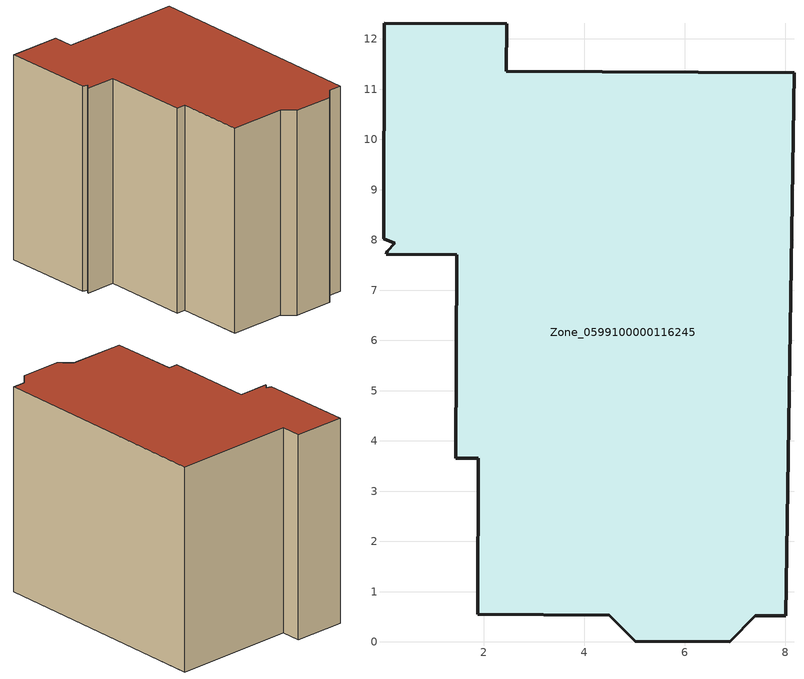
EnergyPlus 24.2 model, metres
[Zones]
Zone_0599100000116245
 floor ground (C_G): 0.23,7.93 0,8.02 0.02,12.32 2.45,12.31 2.45,11.36 8.17,11.33 8,0.52 7.4,0.52 6.89,0 5.01,0.01 4.49,0.53 1.87,0.55 1.88,3.66 1.44,3.66 1.46,7.71 0.06,7.72 0.08,7.77 z0
 wall outside (C_F): 5.01,0.01 6.89,0 7.4,0.52 8,0.52 8.17,11.33 2.45,11.36 2.45,12.31 0.02,12.32 0,8.02 0.23,7.93 0.08,7.77 0.06,7.72 1.46,7.71 1.44,3.66 1.88,3.66 1.87,0.55 4.49,0.53 5.01,0.01 z0:9.64
 roof outside (C_R): 0.23,7.93 0.08,7.77 0.06,7.72 1.46,7.71 1.44,3.66 1.88,3.66 1.87,0.55 4.49,0.53 5.01,0.01 6.89,0 7.4,0.52 8,0.52 8.17,11.33 2.45,11.36 2.45,12.31 0.02,12.32 0,8.02 z9.64
[BUILDING]
Pand.0599100000116245: North Axis=0; Terrain=City; Loads Convergence Tolerance Value=0.04; Temperature Convergence Tolerance Value=0.4; Solar Distribution=FullExterior; Maximum Number of Warmup Days=25; Minimum Number of Warmup Days=1
[Site:Location]
Rotterdam.The.Hague.AP_ZH_NLD Design_Conditions: Latitude=51.96; Longitude=4.45; Time Zone=1; Elevation=-4.5
[SITE:GROUNDTEMPERATURE:BUILDINGSURFACE]
18, 18, 18, 18, 18, 18, 18, 18, 18, 18, 18, 18
[MATERIAL] Thermal Absorptance=0.9; Solar Absorptance=0.7; Visible Absorptance=0.7
Name | Roughness | Thickness | Conductivity | Density | Specific Heat
G.TC.1946 | MediumSmooth | 0.15 | 1 | 540 | 1210
F.TC.1946 | Rough | 0.3 | 0.857143 | 1920 | 840
R.TC.1946 | MediumRough | 0.2 | 0.909091 | 1500 | 1000
[CONSTRUCTION]
C_G: G.TC.1946
C_F: F.TC.1946
C_R: R.TC.1946
[ZONE]
Zone_0599100000116245: Type=1; Multiplier=1; Ceiling Height=Autocalculate; Volume=Autocalculate; Floor Area=autocalculate; Part of Total Floor Area=Yes
[ZONEINFILTRATION:DESIGNFLOWRATE]
Infil_Zone_0599100000116245: Zone or ZoneList or Space or SpaceList=Zone_0599100000116245; Schedule=AlwaysOn; Design Flow Rate Calculation Method=Flow/Area; Flow Rate per Floor Area=0.003; Constant Term Coefficient=1; Temperature Term Coefficient=0; Velocity Term Coefficient=0; Velocity Squared Term Coefficient=0
[HVACTEMPLATE:ZONE:IDEALLOADSAIRSYSTEM]
Zone_0599100000116245: Maximum Heating Supply Air Temperature=50; Minimum Cooling Supply Air Temperature=13; Maximum Heating Supply Air Humidity Ratio=0.0156; Minimum Cooling Supply Air Humidity Ratio=0.0077; Heating Limit=NoLimit; Cooling Limit=NoLimit; Dehumidification Control Type=ConstantSensibleHeatRatio; Cooling Sensible Heat Ratio=0.7; Dehumidification Setpoint=60; Humidification Control Type=None; Humidification Setpoint=30; Outdoor Air Method=None; Outdoor Air Flow Rate per Person=0.00944; Outdoor Air Flow Rate per Zone Floor Area=0; Outdoor Air Flow Rate per Zone=0; Demand Controlled Ventilation Type=None; Outdoor Air Economizer Type=NoEconomizer; Heat Recovery Type=None; Sensible Heat Recovery Effectiveness=0.7; Latent Heat Recovery Effectiveness=0.65
[ZONECONTROL:THERMOSTAT]
ThermostatControl_Zone_0599100000116245: Zone or ZoneList=Zone_0599100000116245; Control Type Schedule=DualSetpointControlType; Control 1=Thermostat_Zone_0599100000116245; Temperature Difference Between Cutout And Setpoint=0
[THERMOSTATSETPOINT:DUALSETPOINT]
Thermostat_Zone_0599100000116245: Heating Setpoint Temperature Schedule=HeatingSetpoint_Zone_0599100000116245; Cooling Setpoint Temperature Schedule=CoolingSetpoint_Zone_0599100000116245
[SCHEDULE:COMPACT]
HeatingSetpoint_Zone_0599100000116245: Through: 12/31, For: AllDays, Until: 24:00, 21
CoolingSetpoint_Zone_0599100000116245: Through: 12/31, For: AllDays, Until: 24:00, 24
DualSetpointControlType: Through: 12/31, For: AllDays, Until: 24:00, 4
AlwaysOn: Through: 12/31, For: AllDays, Until: 24:00, 1
